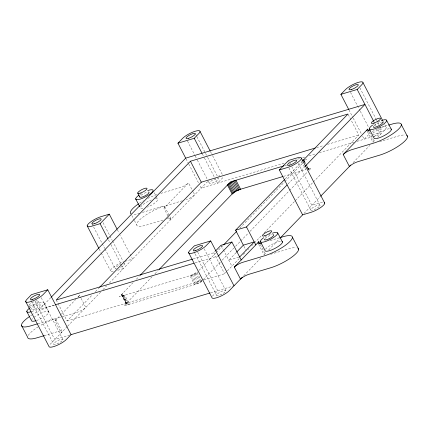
<?xml version="1.0" encoding="UTF-8"?>
<svg xmlns="http://www.w3.org/2000/svg" width="429" height="429" viewBox="0 0 429 429"><rect width="100%" height="100%" fill="white"/><g stroke="black" fill="none" stroke-linecap="round" stroke-linejoin="round"><path stroke-width="0.32" stroke-dasharray="2.15 1.61" d="M121.605 295.173L122.394 293.683L127.048 302.665L126.287 303.753L126.469 304.429L129.413 304.204L124.759 295.227L122.914 295.608L121.605 295.173L126.469 304.429M304 161.663L304.295 160.762L306.038 164.13M306.327 164.693L308.918 170.141L306.59 165.653M50.815 297.624L39.227 309.609L55.518 304.724M44.198 335.66L58.891 331.252A6.966 1.754 -27.4 0 1 61.256 332.797L55.051 320.828L61.074 314.602M61.535 314.125L75.89 299.281M78.201 296.884L79.596 295.452L80.808 297.796M166.516 219.031L167.793 218.645A6.966 1.754 -27.4 0 1 170.157 220.19L163.953 208.221L188.492 182.845L193.055 191.65M58.033 303.501L67.085 320.962L92.16 295.029M95.41 291.666L98.665 288.304M67.278 326.571L50.139 344.294A10.452 2.633 -27.4 0 0 49.464 345.088M67.739 326.094L100.638 292.079M102.955 289.677L106.665 285.843M109.449 282.968L205.818 183.317A10.452 2.633 -27.4 0 1 209.213 180.609M133.087 282.625L119.326 296.857L195.372 274.067L197.56 271.798M136.342 279.263L139.13 276.378M152.15 276.705L123.981 305.834L200.027 283.043L202.215 280.781M154.939 273.82L158.194 270.452M193.254 258.944L213.744 252.799L215.111 251.389M285.28 178.834L301.995 161.551M198.9 270.415L215.637 253.105M216.103 252.627L223.075 245.415M239.811 228.11L284.443 181.96M284.91 181.483L302.574 163.213M303.507 162.253L306.574 159.079L305.362 159.443M288.031 183.966L304.665 166.768M203.094 279.874L220.292 262.087M222.152 260.162L233.773 248.144M235.634 246.225L240.283 241.414M240.749 240.937L248.187 233.242M250.048 231.322L289.098 190.943M289.564 190.46L307.695 171.713M309.036 170.324L311.223 168.061L307.003 169.326M236.073 252.697L228.786 260.231L239.65 256.976M67.085 320.962L224.603 273.75L226.882 271.396M227.338 270.924L239.178 258.687M243.275 254.445L245.093 252.563M247.855 249.71L248.782 248.75M251.571 245.871L253.888 243.468M254.354 242.991L261.781 235.306M264.103 232.909L294.744 201.222M295.211 200.745L312.854 182.502M313.315 182.025L358.816 134.979L347.957 114.028M243.747 275.729L260.88 258.011M264.119 254.66L266.441 252.263M268.758 249.866L279.429 238.83M304.005 213.417L320.179 196.697M353.11 162.645L369.782 145.404M373.021 142.053L375.343 139.65M377.676 137.242L385.07 129.596A10.452 2.633 -27.4 0 0 383.472 126.812A10.452 2.633 -27.4 0 0 372.163 131.778M201.507 281.209L196.852 272.233L193.474 274.254L189.94 275.691L194.594 284.674L199.329 282.593L202.391 280.523M160.821 193.388L179.992 187.645A6.966 1.754 -27.4 0 0 188.492 182.845M377.777 128.373L387.998 125.306M316.554 147.64L323.595 145.533M327.44 144.38L358.816 134.979M284.116 163.229L201.217 188.074L199.565 184.888M287.961 162.082L289.243 161.695M297.565 159.202L300.128 158.435M302.692 157.663L305.25 156.896M309.094 155.743L316.141 153.636M319.342 152.676L353.925 142.31M357.126 141.35L372.318 136.797M372.946 136.61L380.469 134.357L377.423 128.486M284.524 165.691L287.081 164.924M289.639 164.157L290.916 163.771M142.417 212.419L161.588 206.676A6.966 1.754 -27.4 0 1 163.953 208.221M182.368 200.767L164.473 206.129A20.903 5.266 -27.4 0 0 138.975 220.527A20.903 5.266 -27.4 0 0 146.069 225.161L163.32 219.986M379.509 141.683L398.037 136.127A20.903 5.266 -27.4 0 1 404.955 134.963M283.43 176.389L305.797 169.686L301.142 160.709M125.043 261.32L132.566 259.062L120.399 235.591M117.723 270.27L123.364 268.581L121.841 265.648M195.136 262.886L217.846 256.075M54.478 305.228L49.367 306.762A20.903 5.266 -27.4 0 0 33.408 314.012M270.152 240.594L279.097 237.913M37.988 323.686L52.687 319.283A6.966 1.754 -27.4 0 1 55.051 320.828M270.608 254.29L289.141 248.734A20.903 5.266 -27.4 0 1 296.053 247.571M69.782 335.028L54.74 339.537L34.642 300.767M210.65 292.814L232.733 286.197M308.295 169.316L308.95 169.745M382.909 121.048L384.438 124.002M384.749 124.592L386.277 127.547M359.861 87.854L376.394 119.75M376.7 120.34L377.617 122.115M377.922 122.705L378.845 124.474M380.067 126.839L381.601 129.794M373.777 121.445L374.689 123.203M374.989 123.793L376.206 126.142M350.504 92.348L359.995 110.661M360.301 111.25L368.876 127.788M369.262 132.057L373.949 141.098A6.966 1.754 -27.4 0 0 373.187 142.187M367.546 131.751L372.865 142.015M348.959 109.899L352.917 117.525M353.223 118.114L361.433 133.961M362.65 136.304L364.173 139.237L368.774 134.481A10.452 2.633 -27.4 0 1 370.243 133.167M304.081 160.489L305.829 163.851M306.118 164.414L308.735 169.466M304.263 161.165L305.427 163.406M303.93 160.902L305.384 163.706M307.132 167.074L308.006 168.758M298.316 163.46L320.055 205.4A5.223 1.319 -27.4 0 1 313.073 210.022A5.223 1.319 -27.4 0 1 312.998 207.513A5.223 1.319 -27.4 0 1 320.055 205.4M291.731 166.559L311.829 205.33L319.975 202.89A10.452 2.633 -27.4 0 1 323.434 202.306M288.958 167.953L310.698 209.894M260.365 244.664L265.047 253.7A6.966 1.754 -27.4 0 0 264.285 254.794M258.644 244.358L263.964 254.622M210.462 151.571L212.301 155.116M212.607 155.706L222.404 174.608M195.683 134.325L196.6 136.1M196.906 136.69L207.314 156.773M207.625 157.363L218.034 177.445M202.306 153.855L204.156 157.422M204.461 158.017L217.514 183.194L222.115 178.432A10.452 2.633 -27.4 0 0 223.327 176.383M243.924 246.251L246.182 250.606M187.548 141.184L194.9 155.357M195.206 155.952L197.04 159.491M197.345 160.087L207.759 180.169M208.065 180.759L209.288 183.124M186.014 158.741L188.476 163.492M188.787 164.087L199.254 184.293M221.032 245.27L223.118 249.297M223.418 249.871L231.891 266.216M193.361 192.235L194.702 194.814A6.966 1.754 -27.4 0 1 186.202 199.614M213.744 252.799L224.603 273.75M204.177 248.831L225.917 290.771A5.223 1.319 -27.4 0 1 218.94 295.399A5.223 1.319 -27.4 0 1 218.86 292.884A5.223 1.319 -27.4 0 1 225.917 290.771M197.705 252.139L217.691 290.701L213.09 295.458A10.452 2.633 -27.4 0 0 212.414 296.251M193.903 251.555L194.82 253.325M195.125 253.914L216.559 295.265M164.741 206.73L170.946 218.704M154.306 192.744L155.759 195.549M156.054 196.112L157.797 199.48M195.817 272.93L200.472 281.907M194.68 273.611L199.329 282.593M193.474 274.254L198.128 283.231M192.251 274.828L196.906 283.81M191.055 275.316L195.71 284.293M131.826 215.508L134.191 220.072M134.486 220.64L136.556 224.63M117.353 229.724L119.182 233.242M103.062 222.667L112.248 240.39M112.554 240.98L123.268 261.652M123.573 262.248L124.496 264.017M108.457 239.827L110.585 243.935M110.891 244.519L121.536 265.058M91.865 223.616L104.724 248.429M105.035 249.018L115.138 268.511M123.756 295.484L128.41 304.461M99.131 248.9L100.965 252.445M101.271 253.035L110.457 270.758M122.914 295.608L127.569 304.59M121.9 294.273L126.555 303.249M122.254 295.597L126.909 304.574M121.632 294.771L126.287 303.753M81.113 298.386L85.8 307.421A6.966 1.754 -27.4 0 1 77.3 312.221L55.572 318.731A20.903 5.266 -27.4 0 0 39.613 325.986M56.226 300.01L57.733 302.917M55.84 319.337L62.044 331.311M44.241 303.105L48.895 312.081M41.222 297.667L62.961 339.607A5.223 1.319 -27.4 0 1 55.985 344.235A5.223 1.319 -27.4 0 1 55.909 341.72A5.223 1.319 -27.4 0 1 62.961 339.607M38.17 301.158L40.187 305.051M30.947 300.386L53.609 344.101M28.813 305.652L30.829 309.545A5.223 1.319 -27.4 0 1 37.446 305.035A5.223 1.319 -27.4 0 1 38.551 306.966A5.223 1.319 -27.4 0 1 31.001 309.845M139.859 213.186A20.903 5.266 -27.4 0 1 132.947 214.355M139.554 203.142A20.903 5.266 -27.4 0 1 143.468 200.729M147.807 198.402A20.903 5.266 -27.4 0 1 157.186 194.493M141.071 195.254A5.223 1.319 -27.4 0 1 147.689 192.079M155.18 198.793A9.754 2.456 -27.4 0 1 156.805 201.249A9.754 2.456 -27.4 0 1 147.442 207.143M142.948 208.553A9.754 2.456 -27.4 0 1 141.457 205.952A9.754 2.456 -27.4 0 1 151.244 199.973M139.972 194.444A9.754 2.456 -27.4 0 1 141.527 193.479M265.004 238.519A5.223 1.319 -27.4 0 1 272.351 234.684M265.492 249.297A9.754 2.456 -27.4 0 1 272.506 244.144A9.754 2.456 -27.4 0 1 280.839 241.291M265.138 236.728A9.754 2.456 -27.4 0 1 266.736 235.773M268.994 234.593A9.754 2.456 -27.4 0 1 271.257 233.601M374.394 136.69A9.754 2.456 -27.4 0 1 381.789 131.344A9.754 2.456 -27.4 0 1 390.154 128.689M373.541 124.448A9.754 2.456 -27.4 0 1 374.56 123.799M377.895 121.986A9.754 2.456 -27.4 0 1 380.158 120.994M373.9 125.917A5.223 1.319 -27.4 0 1 381.252 122.083M372.849 133.258A5.223 1.319 -27.4 0 1 379.896 129.483A5.223 1.319 -27.4 0 1 379.96 131.708A5.223 1.319 -27.4 0 1 372.892 134.711M33.929 317.331A9.754 2.456 -27.4 0 1 45.565 311.54A9.754 2.456 -27.4 0 1 47.571 314.194A9.754 2.456 -27.4 0 1 36.374 320.56M31.708 319.626A9.754 2.456 -27.4 0 1 32.561 318.554M29.274 308.349A9.754 2.456 -27.4 0 1 40.911 302.563A9.754 2.456 -27.4 0 1 42.916 305.217A9.754 2.456 -27.4 0 1 31.719 311.583M28.963 305.201A5.223 1.319 -27.4 0 1 36.138 300.933A5.223 1.319 -27.4 0 1 36.213 303.308A5.223 1.319 -27.4 0 1 28.984 305.952M79.596 295.452A6.966 1.754 -27.4 0 1 76.973 297.485M30.652 315.749A20.903 5.266 -27.4 0 1 32.84 314.36M28.25 335.43A20.903 5.266 -27.4 0 1 39.044 326.33M217.246 178.26A5.223 1.319 -27.4 0 1 216.463 180.931A5.223 1.319 -27.4 0 1 209.54 183.462A5.223 1.319 -27.4 0 1 213.519 179.628M213.921 179.424A5.223 1.319 -27.4 0 1 215.133 178.893M218.57 176.115A10.452 2.633 -27.4 0 1 219.916 175.767M113.261 271.493A10.452 2.633 -27.4 0 1 111.669 268.704A10.452 2.633 -27.4 0 1 122.152 262.301M123.847 263.594A5.223 1.319 -27.4 0 1 119.857 267.712M116.538 268.876A5.223 1.319 -27.4 0 1 115.744 267.487A5.223 1.319 -27.4 0 1 120.983 264.28"/><path stroke-width="0.64" d="M109.293 214.173L101.147 216.613A10.452 2.633 -27.4 0 0 88.395 223.815A10.452 2.633 -27.4 0 0 91.945 226.126L100.091 223.686L109.293 214.173L117.053 229.134M177.949 143.184L182.55 138.422A10.452 2.633 -27.4 0 1 195.297 131.226A10.452 2.633 -27.4 0 1 198.847 133.542L194.24 138.299L177.949 143.184L185.703 158.145L51.282 297.141M47.764 289.763L43.163 294.519A10.452 2.633 -27.4 0 1 30.411 301.716A10.452 2.633 -27.4 0 1 26.866 299.404L31.467 294.643L47.764 289.763L71.032 334.652L66.431 339.414A10.452 2.633 -27.4 0 1 55.947 345.817A10.452 2.633 -27.4 0 1 48.927 346.348L25.66 301.453M302.456 161.073L347.957 114.028L190.433 161.234L56.226 300.01L192.616 259.132M99.592 287.344L201.292 182.186L315.272 148.026M140.058 275.418L230.529 181.869L283.885 165.878M159.127 269.492L234.304 191.758M340.899 94.348L345.501 89.586A10.452 2.633 -27.4 0 1 358.253 82.389A10.452 2.633 -27.4 0 1 361.797 84.706L357.196 89.463L340.899 94.348L348.659 109.309M210.714 240.926L206.113 245.683A10.452 2.633 -27.4 0 1 193.366 252.885A10.452 2.633 -27.4 0 1 189.822 250.568L194.423 245.806L210.714 240.926L233.987 285.816M279.354 169.954L288.556 160.435L296.707 157.995A10.452 2.633 -27.4 0 1 300.252 160.312A10.452 2.633 -27.4 0 1 287.505 167.508L279.354 169.954L302.627 214.843L280.357 237.87M215.567 250.917L221.032 245.27L231.896 242.01L241.205 259.969M236.529 252.231L243.361 245.163L235.601 230.201L284.813 179.317M223.541 244.938L236.561 231.478M218.474 255.888L231.896 242.01M235.601 230.201L246.466 226.946L287.114 184.915M305.126 166.291L364.95 104.429L185.703 158.145M239.65 256.976L254.22 241.908L243.361 245.163M297.967 248.069A20.903 5.266 -27.4 0 1 291.468 257.379A20.903 5.266 -27.4 0 1 270.731 267.766L249.008 274.276A6.966 1.754 -27.4 0 0 240.508 279.081L234.298 267.106L258.843 241.731A6.966 1.754 -27.4 0 0 261.207 243.275M406.869 135.462A20.903 5.266 -27.4 0 1 400.37 144.777A20.903 5.266 -27.4 0 1 379.633 155.159L357.904 161.674A6.966 1.754 -27.4 0 0 349.404 166.473L343.2 154.499L367.744 129.124A6.966 1.754 -27.4 0 0 370.109 130.668M242.358 277.161L229.386 290.578A10.452 2.633 -27.4 0 1 218.903 296.981A10.452 2.633 -27.4 0 1 211.883 297.511L188.61 252.617M320.645 196.214L350.799 165.036M228.164 184.395L227.461 185.044L232.116 194.021L235.875 191.302L240.615 189.221L235.961 180.244L231.22 182.325L228.164 184.395L232.818 193.372M388.636 125.112L391.833 124.158A20.903 5.266 -27.4 0 1 398.927 128.791A20.903 5.266 -27.4 0 1 373.428 143.189L351.7 149.7A6.966 1.754 -27.4 0 0 343.2 154.499M302.348 160.349L304.156 159.803M236.39 190.487L282.791 176.582M302.627 214.843L310.773 212.403A10.452 2.633 -27.4 0 0 321.139 207.212A10.452 2.633 -27.4 0 0 324.388 202.552M55.518 304.724L193.854 263.267M279.74 237.72L282.931 236.765A20.903 5.266 -27.4 0 1 290.025 241.393A20.903 5.266 -27.4 0 1 264.527 255.797L242.798 262.307A6.966 1.754 -27.4 0 0 234.298 267.106M37.35 323.879L30.963 325.793A20.903 5.266 -27.4 0 1 29.622 316.446M44.198 335.66L37.167 337.762A20.903 5.266 -27.4 0 1 27.654 337.237L21.45 325.262M71.032 334.652L210.006 293.007M302.139 160.451L303.641 160.339M401.346 124.689L407.55 136.658M386.711 120.501L391.366 129.478M363.009 82.652L382.604 120.458M357.196 89.463L373.777 121.445M369.246 128.888L373.9 137.87A9.754 2.456 -27.4 0 0 383.853 135.811A9.754 2.456 -27.4 0 0 391.044 128.92M367.744 129.124L368.656 130.888M301.458 158.258L324.732 203.153M292.444 237.291L298.648 249.265M277.81 233.108L282.464 242.085M234.84 180.62L239.495 189.602M233.644 181.108L238.299 190.085M232.421 181.681L237.076 190.658M231.22 182.325L235.875 191.302M230.078 183.006L234.733 191.983M260.344 241.495L264.999 250.472A9.754 2.456 -27.4 0 0 274.951 248.412A9.754 2.456 -27.4 0 0 282.143 241.527M229.048 183.703L233.703 192.685M258.843 241.731L260.06 244.08M200.053 131.488L210.156 150.981M246.466 226.946L255.775 244.9M194.24 138.299L202 153.26M190.433 161.234L201.292 182.186M137.714 193.05L139.731 196.938M135.677 198.884L139.752 206.74M100.091 223.686L107.845 238.653M87.189 225.863L98.826 248.311M26.775 311.492L31.43 320.468A9.754 2.456 -27.4 0 0 35.87 320.715M131.033 213.851A20.903 5.266 -27.4 0 1 138.524 203.839M148.439 192.02A5.223 1.319 -27.4 0 1 145.066 195.838A5.223 1.319 -27.4 0 1 139.881 196.487M147.678 190.589A9.754 2.456 -27.4 0 1 151.818 192.61A9.754 2.456 -27.4 0 1 138.572 199.523A9.754 2.456 -27.4 0 1 139.028 195.098M273.107 234.631A5.223 1.319 -27.4 0 1 269.728 238.444A5.223 1.319 -27.4 0 1 264.543 239.098M272.34 233.194A9.754 2.456 -27.4 0 1 276.485 235.215A9.754 2.456 -27.4 0 1 263.234 242.128A9.754 2.456 -27.4 0 1 263.696 237.709M381.242 120.592A9.754 2.456 -27.4 0 1 385.387 122.614A9.754 2.456 -27.4 0 1 372.136 129.526A9.754 2.456 -27.4 0 1 372.597 125.102M382.008 122.024A5.223 1.319 -27.4 0 1 378.63 125.836A5.223 1.319 -27.4 0 1 373.445 126.491M31.215 311.738A9.754 2.456 -27.4 0 1 29.274 308.349M140.095 193.179A5.223 1.319 -27.4 0 0 147.072 188.556A5.223 1.319 -27.4 0 0 140.015 190.669A5.223 1.319 -27.4 0 0 140.095 193.179M195.667 250.504A5.223 1.319 -27.4 0 0 202.644 245.876A5.223 1.319 -27.4 0 0 195.592 247.994A5.223 1.319 -27.4 0 0 195.667 250.504M264.757 235.789A5.223 1.319 -27.4 0 0 271.739 231.161A5.223 1.319 -27.4 0 0 264.682 233.279A5.223 1.319 -27.4 0 0 264.757 235.789M373.659 123.182A5.223 1.319 -27.4 0 0 380.641 118.56A5.223 1.319 -27.4 0 0 373.584 120.672A5.223 1.319 -27.4 0 0 373.659 123.182M351.351 89.527A5.223 1.319 -27.4 0 0 358.328 84.899A5.223 1.319 -27.4 0 0 351.271 87.012A5.223 1.319 -27.4 0 0 351.351 89.527M289.806 165.133A5.223 1.319 -27.4 0 0 296.782 160.505A5.223 1.319 -27.4 0 0 289.725 162.618A5.223 1.319 -27.4 0 0 289.806 165.133M32.711 299.34A5.223 1.319 -27.4 0 0 39.693 294.712A5.223 1.319 -27.4 0 0 32.636 296.83A5.223 1.319 -27.4 0 0 32.711 299.34M188.395 138.363A5.223 1.319 -27.4 0 0 195.377 133.735A5.223 1.319 -27.4 0 0 188.32 135.848A5.223 1.319 -27.4 0 0 188.395 138.363M94.246 223.75A5.223 1.319 -27.4 0 0 101.223 219.122A5.223 1.319 -27.4 0 0 94.165 221.241A5.223 1.319 -27.4 0 0 94.246 223.75"/></g></svg>
